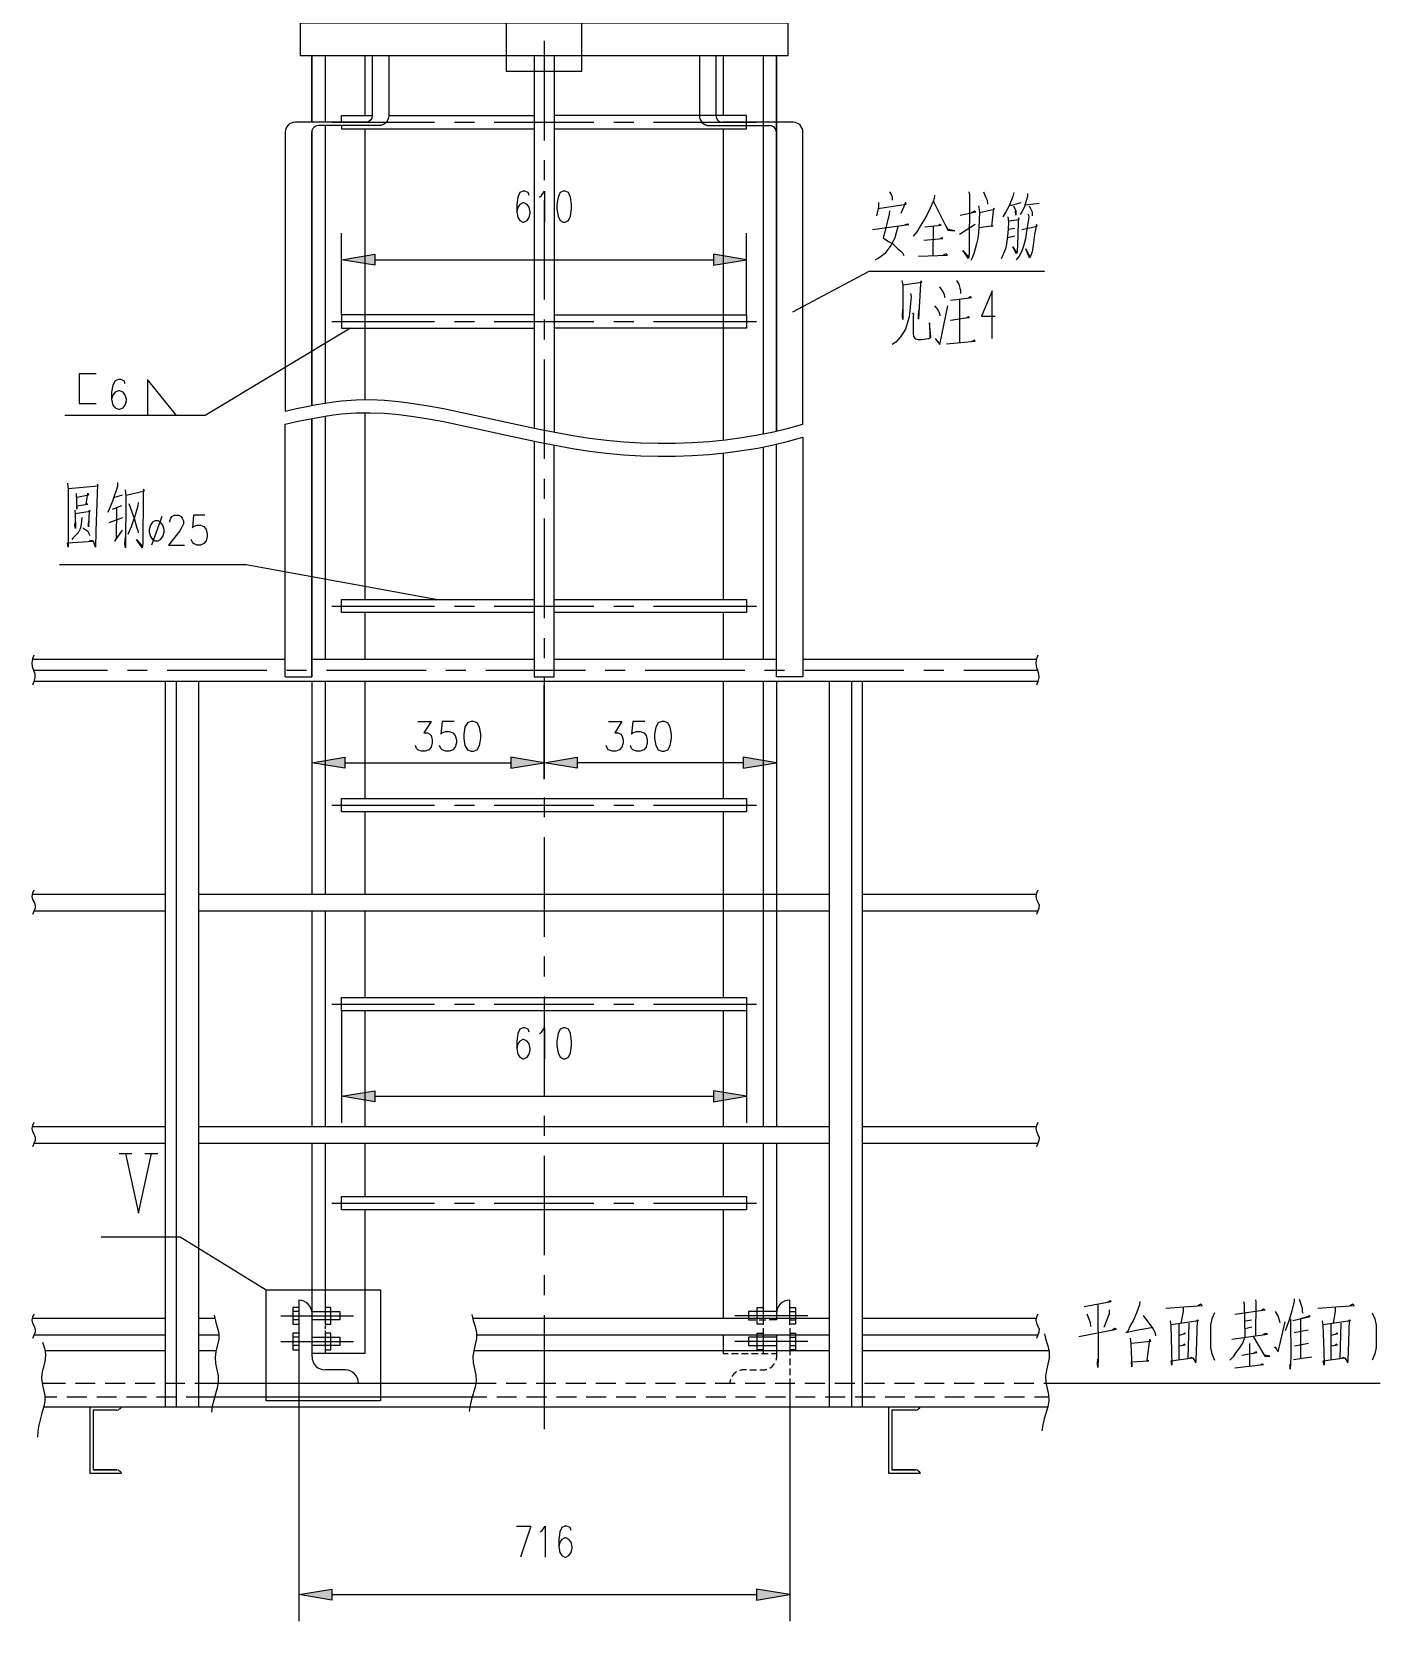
# Model space of a CAD drawing. Extents: x 148 to 221443, y -36682 to 6758.
# Drawn here: x 97549 to 99592, y -8547 to -6138 of the extents above; entities that cross this region are included whole.
import ezdxf

# ---------------------------------------------------------------- set-up
doc = ezdxf.new("R2010")
doc.units = 0
doc.header["$LTSCALE"] = 10
doc.header["$MEASUREMENT"] = 0
doc.layers.add('2（细实线）', color=3, linetype='Continuous', lineweight=20)

msp = doc.modelspace()

# ---------------------------------------------------------------- linework, layer by layer
at = {"layer": '2（细实线）', "lineweight": -3}
for points in [[(98268.034, -6081.1152), (98381.646, -6081.1152), (98381.646, -6198.3051), (98268.034, -6198.3051), (98268.034, -6081.1152)], [(98324.84, -6151.8861), (98324.84, -6302.7344)], [(97992.8957, -6174.7572), (97992.8957, -6275.3229)], [(98053.2488, -6174.7572), (98053.2488, -6265.2674)], [(98064.3828, -6174.7572), (98064.3828, -6265.2674)], [(98089.4613, -6174.7572), (98089.4613, -6265.2674), (98309.7515, -6265.2674)], [(98309.7515, -6174.7572), (98309.7515, -6738.8441)], [(98339.9285, -6174.7572), (98339.9285, -6744.875)], [(98585.2965, -6174.7572), (98585.2965, -6265.2674)], [(98596.4312, -6174.7572), (98596.4312, -6265.2674)], [(98656.7843, -6174.7572), (98656.7843, -6747.6032)], [(98676.9024, -6727.8699), (98676.9024, -6290.4078), (98676.9024, -6727.8699), (98676.9024, -6174.7572), (98676.9024, -6743.3277), (98676.9024, -6359.8408), (98676.9024, -6743.3277)], [(97992.8957, -6280.3522), (97992.8957, -6700.9064)], [(98003.1713, -6275.3229), (98158.8677, -6275.3229)], [(98018.0431, -6280.3522), (98018.0431, -6285.3809), (98045.0762, -6285.3809), (98309.7515, -6285.3809)], [(98053.2488, -6285.3809), (98053.2488, -6566.9654)], [(98189.0444, -6275.3229), (98219.2217, -6275.3229)], [(98249.3981, -6275.3229), (98400.2816, -6275.3229)], [(98309.7515, -6275.3229), (98339.9285, -6275.3229)], [(98339.9285, -6285.3809), (98604.6035, -6285.3809), (98631.6369, -6285.3809), (98631.6369, -6265.2674), (98604.6035, -6265.2674), (98339.9285, -6265.2674)], [(98430.4583, -6275.3229), (98460.6353, -6275.3229)], [(98490.8123, -6275.3229), (98646.5087, -6275.3229)], [(98596.4312, -6285.3809), (98596.4312, -6566.9654)], [(98324.84, -6332.9035), (98324.84, -6363.0732)], [(97972.7776, -6359.8408), (97972.7776, -6704.4312)], [(97972.7776, -6359.8408), (97972.7776, -6704.4312)], [(98302.1514, -6386.3038), (98300.5868, -6381.8342), (98295.8922, -6379.5997), (98292.7636, -6379.5997), (98288.0691, -6381.8342), (98284.9398, -6388.5401), (98283.3751, -6399.7132), (98283.3751, -6410.8869), (98284.9398, -6419.8261), (98288.0691, -6424.2957), (98292.7636, -6426.5302), (98294.3276, -6426.5302), (98299.0221, -6424.2957), (98302.1514, -6419.8261), (98303.7163, -6413.1226), (98303.7163, -6410.8869), (98302.1514, -6404.1828), (98299.0221, -6399.7132), (98294.3276, -6397.4781), (98292.7636, -6397.4781), (98288.0691, -6399.7132), (98284.9398, -6404.1828), (98283.3751, -6410.8869)], [(98317.7987, -6388.5401), (98320.9282, -6386.3038), (98325.6225, -6379.5997), (98325.6225, -6426.5302)], [(98353.7871, -6379.5997), (98349.0929, -6381.8342), (98345.9633, -6388.5401), (98344.3987, -6399.7132), (98344.3987, -6406.4167), (98345.9633, -6417.5916), (98349.0929, -6424.2957), (98353.7871, -6426.5302), (98356.9167, -6426.5302), (98361.6109, -6424.2957), (98364.7402, -6417.5916), (98366.3048, -6406.4167), (98366.3048, -6399.7132), (98364.7402, -6388.5401), (98361.6109, -6381.8342), (98356.9167, -6379.5997), (98353.7871, -6379.5997)], [(98848.4868, -6380.9174), (98851.2111, -6385.9449), (98852.3009, -6388.4589), (98852.3009, -6390.9742), (98852.3009, -6393.4882)], [(98968.3556, -6380.9174), (98969.4454, -6385.1075), (98968.9004, -6473.1037), (98968.3556, -6478.9692), (98967.8106, -6481.4832), (98959.6377, -6469.7504), (98967.8106, -6479.8078), (98968.9004, -6475.6165)], [(98990.6948, -6380.9174), (98993.9641, -6388.4589), (98996.1434, -6393.4882), (98996.6881, -6399.3543)], [(99036.4629, -6381.7554), (99035.3734, -6387.6221), (99029.3798, -6401.8684), (99024.4759, -6411.0871), (99020.1174, -6418.6292)], [(98324.84, -6393.2429), (98324.84, -6544.0919)], [(98831.5963, -6396.8409), (98831.5963, -6403.5438), (98830.5068, -6408.5731), (98829.4167, -6412.7637), (98828.3272, -6416.9532)], [(98831.0515, -6406.059), (98873.5503, -6399.3543), (98872.4605, -6396.8409), (98865.3777, -6413.6011)], [(98916.5941, -6385.9449), (98916.0491, -6390.1368), (98914.4149, -6395.1649), (98910.0557, -6405.221), (98904.6074, -6416.1158), (98899.7033, -6424.4965), (98894.7997, -6432.8767), (98889.8961, -6441.2568), (98883.9028, -6447.9615)], [(98914.4149, -6394.3262), (98936.7541, -6438.7434), (98947.1062, -6439.5808), (98937.2988, -6437.9047), (98934.0291, -6432.8767)], [(98983.0669, -6401.8684), (98984.7014, -6411.0871), (98984.1561, -6423.6585), (98983.6114, -6434.5527), (98983.0669, -6442.9328), (98981.9774, -6451.3129), (98980.3423, -6459.6943), (98978.1627, -6467.2358), (98975.9838, -6473.9411), (98973.8042, -6479.8078), (98971.6247, -6484.8353)], [(98984.7014, -6411.9257), (99007.5857, -6406.8977), (99005.9505, -6405.221), (99002.6812, -6432.8767), (99005.4061, -6432.038), (98984.1561, -6435.3907)], [(99031.5593, -6401.031), (99033.7383, -6401.031), (99047.9052, -6396.8409)], [(99035.9182, -6401.8684), (99039.732, -6409.4117), (99039.732, -6416.1158), (99039.1872, -6409.4117)], [(99057.1676, -6383.4321), (99057.1676, -6387.6221), (99052.2637, -6404.383), (99048.9947, -6411.0871), (99046.2703, -6415.2772)], [(99053.8985, -6400.1923), (99075.1479, -6397.6789)], [(99059.8916, -6401.8684), (99063.706, -6410.2503), (99064.2507, -6412.7637), (99064.2507, -6416.9532)], [(98053.2488, -6413.628), (98053.2488, -6696.576)], [(98822.3333, -6437.9047), (98877.3644, -6430.362), (98875.1848, -6429.5246), (98870.8263, -6431.2006)], [(98848.4868, -6409.4117), (98847.9421, -6414.4392), (98841.4037, -6441.2568), (98838.6791, -6450.4755), (98843.583, -6453.8288), (98847.9421, -6456.3422), (98853.3904, -6459.6943), (98860.4732, -6466.3984), (98865.3777, -6470.5897), (98868.1017, -6473.1037), (98869.7362, -6477.2932)], [(98901.8831, -6433.7147), (98926.4019, -6431.2006), (98924.222, -6430.362), (98922.0424, -6432.038)], [(98954.1897, -6444.6094), (98978.1627, -6429.5246)], [(98955.2788, -6416.1158), (98979.2525, -6411.0871), (98977.0736, -6410.2503), (98972.1697, -6412.7637)], [(99027.7453, -6418.6292), (99028.835, -6426.1719), (99028.2903, -6437.0667), (99027.1999, -6447.9615), (99025.566, -6459.6943), (99023.9309, -6467.2358), (99021.2069, -6473.9411), (99017.3925, -6482.3212)], [(99028.835, -6424.4965), (99044.6358, -6422.8205), (99043.5463, -6420.3059), (99043.0013, -6427.0106), (99042.4563, -6462.2077), (99041.9112, -6469.7504), (99041.3668, -6473.1037), (99040.8217, -6474.7791), (99035.3734, -6463.8843), (99040.8217, -6473.1037), (99035.3734, -6463.8843)], [(99058.2567, -6414.4392), (99059.3471, -6418.6292), (99058.8021, -6422.8205), (99056.0781, -6440.4194), (99054.4433, -6452.151), (99051.1742, -6463.0463), (99048.4496, -6471.4271), (99044.6358, -6478.1312), (99040.2767, -6483.9979)], [(99048.9947, -6437.9047), (99071.8789, -6432.8767), (99070.7888, -6430.362), (99068.0651, -6445.4468), (99065.8855, -6461.3709), (99064.2507, -6471.4271), (99062.0711, -6478.1312), (99060.4366, -6480.6452), (99054.9877, -6467.2358), (99060.9817, -6479.8078)], [(98018.0431, -6566.9654), (98018.0431, -6443.2917)], [(98631.6369, -6566.9654), (98631.6369, -6443.2917)], [(98861.0186, -6433.7147), (98858.2946, -6442.9328), (98856.115, -6450.4755), (98853.3904, -6456.3422), (98850.1211, -6462.2077), (98845.7622, -6468.0744), (98841.4037, -6473.9411), (98835.9551, -6478.1312), (98831.0515, -6481.4832), (98826.6924, -6483.9979)], [(98900.2483, -6453.8288), (98929.1262, -6451.3129), (98927.4911, -6450.4755), (98925.3115, -6451.3129)], [(98914.4149, -6432.8767), (98913.8698, -6477.2932)], [(99038.0977, -6447.9615), (99027.7453, -6450.4755)], [(99038.0977, -6436.2281), (99028.2903, -6437.9047)], [(98068.3373, -6475.1374), (98068.3373, -6491.8983), (98018.0431, -6483.5175), (98068.3373, -6475.1374)], [(98581.3427, -6475.1374), (98581.3427, -6491.8983), (98631.6369, -6483.5175), (98581.3427, -6475.1374)], [(98596.4312, -6474.9042), (98596.4312, -6696.576)], [(98892.0754, -6478.1312), (98936.2093, -6476.4558), (98934.0291, -6474.7791), (98929.6709, -6476.4558)], [(98068.3373, -6483.5175), (98581.3427, -6483.5175)], [(98701.7699, -6562.3811), (98817.4178, -6500.8771), (99083.0117, -6500.8771)], [(98866.9939, -6514.8444), (98868.6291, -6522.3859), (98868.6291, -6574.3452), (98868.084, -6568.4791), (98868.6291, -6558.4217)], [(98868.6291, -6521.5479), (98897.5066, -6517.3591), (98895.8718, -6515.6824), (98895.3274, -6519.8719), (98892.0583, -6573.5065), (98892.0583, -6567.6405), (98893.1478, -6559.2603)], [(98924.2043, -6524.9006), (98929.1085, -6532.4439), (98931.2877, -6535.7947), (98931.8325, -6540.8234)], [(98949.8128, -6514.8444), (98953.0822, -6520.7099), (98954.7167, -6526.5766), (98955.8065, -6529.9293), (98955.8065, -6534.9567)], [(98880.071, -6534.9567), (98881.1605, -6539.1468), (98880.071, -6549.2042), (98878.9812, -6560.9364), (98877.8914, -6570.1551), (98876.2569, -6576.8598), (98874.0777, -6583.5639), (98872.4431, -6588.592), (98869.1738, -6594.4581), (98864.815, -6600.3248), (98861.5456, -6604.5148), (98857.7318, -6608.7055), (98852.2832, -6612.0576)], [(98940.5498, -6545.0135), (98965.6133, -6541.6614), (98972.697, -6540.8234), (98970.5175, -6539.9854), (98967.7932, -6541.6614)], [(98954.172, -6544.1761), (98954.172, -6608.7055)], [(99004.0908, -6602.7192), (99004.0908, -6530.8863), (98987.4862, -6569.1975), (99008.2421, -6569.1975)], [(98309.7515, -6566.9654), (98045.0762, -6566.9654), (98018.0431, -6566.9654), (98018.0431, -6587.0771), (98045.0762, -6587.0771), (98309.7515, -6587.0771)], [(98324.84, -6574.2615), (98324.84, -6604.4318)], [(98339.9285, -6566.9654), (98604.6035, -6566.9654), (98631.6369, -6566.9654), (98631.6369, -6587.0771), (98604.6035, -6587.0771), (98339.9285, -6587.0771)], [(98883.3404, -6564.2896), (98884.4295, -6566.8037), (98883.8848, -6568.4791), (98883.8848, -6586.9154), (98883.8848, -6595.2967), (98884.4295, -6599.4868), (98886.0644, -6602.0008), (98888.2436, -6603.6774), (98891.5127, -6604.5148), (98896.4168, -6604.5148), (98907.8591, -6602.8388), (98910.0384, -6602.0008), (98911.1281, -6601.1628), (98908.9486, -6579.3745), (98909.493, -6601.1628)], [(98916.5764, -6553.3942), (98919.3004, -6556.7463), (98922.5695, -6561.775), (98924.2043, -6565.1264), (98924.7494, -6568.4791)], [(98917.6665, -6602.8388), (98924.7494, -6612.0576), (98936.7364, -6553.3942)], [(98940.5498, -6575.1826), (98963.9794, -6571.8311), (98969.428, -6570.9931), (98967.7932, -6570.1551), (98965.6133, -6570.9931)], [(98031.5597, -6587.0771), (97811.0689, -6719.8811), (97598.832, -6719.8811)], [(98003.1713, -6577.0209), (98158.8677, -6577.0209)], [(98053.2488, -6587.0771), (98053.2488, -6695.5476)], [(98189.0444, -6577.0209), (98219.2217, -6577.0209)], [(98249.3981, -6577.0209), (98400.2816, -6577.0209)], [(98430.4583, -6577.0209), (98460.6353, -6577.0209)], [(98490.8123, -6577.0209), (98646.5087, -6577.0209)], [(98596.4312, -6587.0771), (98596.4312, -6756.8232)], [(98934.5568, -6611.2196), (98978.1453, -6607.0289), (98977.0559, -6605.3535), (98972.152, -6607.8669)], [(98324.84, -6634.6015), (98324.84, -6785.4505)], [(97646.1339, -6656.5821), (97620.4461, -6656.5821), (97620.4461, -6701.6474), (97646.1339, -6701.6474)], [(97690.2474, -6671.4167), (97688.5229, -6667.107), (97683.3498, -6664.9519), (97679.901, -6664.9519), (97674.7277, -6667.107), (97671.2789, -6673.5712), (97669.5543, -6684.3464), (97669.5543, -6695.1215), (97671.2789, -6703.7409), (97674.7277, -6708.0518), (97679.901, -6710.2064), (97681.6256, -6710.2064), (97686.7983, -6708.0518), (97690.2474, -6703.7409), (97691.9716, -6697.2767), (97691.9716, -6695.1215), (97690.2474, -6688.6567), (97686.7983, -6684.3464), (97681.6256, -6682.1918), (97679.901, -6682.1918), (97674.7277, -6684.3464), (97671.2789, -6688.6567), (97669.5543, -6695.1215)], [(97768.0419, -6719.8811), (97724.0499, -6664.9573), (97724.0499, -6719.8811)], [(97932.542, -7115.6367), (97932.542, -6732.7106), (97949.5034, -6728.9436), (97965.1635, -6725.6916), (97979.67, -6722.9328), (97993.1722, -6720.6409), (98005.8193, -6718.7928), (98017.7584, -6717.364), (98040.1092, -6715.6678), (98061.4144, -6715.3577), (98082.7819, -6716.2452), (98104.5879, -6718.1751), (98126.8172, -6721.0133), (98149.4491, -6724.6241), (98172.4657, -6728.8734), (98219.572, -6738.7482), (98267.9802, -6749.56), (98317.5338, -6760.2302), (98368.0785, -6769.6809), (98393.673, -6773.6127), (98419.4573, -6776.8348), (98445.4033, -6779.2292), (98471.4394, -6780.7728), (98497.4767, -6781.479), (98523.4261, -6781.3618), (98549.1976, -6780.4346), (98574.703, -6778.7128), (98599.8525, -6776.2086), (98624.5562, -6772.9365), (98648.7267, -6768.9106), (98672.2725, -6764.1444), (98695.1064, -6758.6512), (98717.138, -6752.4458), (98717.138, -7115.6367), (98676.9024, -7115.6367), (98676.9024, -6763.1062)], [(98053.2488, -6716.6901), (98053.2488, -6998.274)], [(97932.9455, -7115.6367), (97972.7776, -7115.6367), (97972.7776, -6724.2091), (97972.7776, -7115.6367)], [(97992.8957, -6720.6849), (97992.8957, -7088.7348)], [(98309.7515, -6758.6219), (98309.7515, -7115.6367), (98339.9285, -7115.6367), (98339.9285, -6764.6534)], [(98656.7843, -6767.3817), (98656.7843, -7088.7348)], [(98596.4312, -6776.601), (98596.4312, -6998.274)], [(98324.84, -6815.6196), (98324.84, -6845.7899)], [(97602.77, -6822.0411), (97603.8595, -6832.0979), (97603.8595, -6919.2548), (97602.77, -6912.5501), (97641.9994, -6910.0361), (97639.2751, -6909.1987), (97635.4613, -6910.0361)], [(97603.8595, -6830.4218), (97649.0825, -6826.2318), (97647.9934, -6823.7171), (97645.8135, -6894.9512), (97645.8135, -6903.332), (97645.2691, -6911.7121), (97645.2691, -6919.2548), (97641.9994, -6910.0361)], [(97615.8468, -6837.9645), (97616.9369, -6861.4295), (97616.9369, -6856.4014), (97633.2821, -6853.8868), (97631.1028, -6853.8868), (97633.2821, -6837.1259), (97634.3718, -6840.478), (97616.9369, -6843.8306)], [(97678.5052, -6821.2031), (97678.5052, -6827.0698), (97670.8776, -6849.6973), (97667.0629, -6858.0775), (97663.7938, -6866.4576)], [(97673.0568, -6843.8306), (97686.133, -6839.64)], [(97689.9474, -6832.0979), (97691.0372, -6841.3166), (97690.4925, -6920.0928), (97689.4024, -6913.3887), (97690.4925, -6904.17)], [(97691.5816, -6840.478), (97719.3697, -6833.7745), (97717.7349, -6831.2598), (97717.1901, -6838.802), (97716.6454, -6913.3887), (97716.1007, -6917.5788), (97715.5556, -6920.0928), (97707.3824, -6907.522), (97716.1007, -6918.4168)], [(97613.6672, -6863.1055), (97614.2116, -6869.8096), (97614.757, -6890.7612), (97613.6672, -6886.5711), (97614.2116, -6881.543)], [(97614.2116, -6868.1342), (97637.0965, -6864.7816), (97635.4613, -6863.1055), (97634.3718, -6888.2471), (97634.3718, -6884.8945), (97634.9169, -6879.0284)], [(97684.4985, -6856.4014), (97670.3319, -6862.2675)], [(97676.8706, -6860.5915), (97676.3259, -6906.6846), (97674.1466, -6910.0361), (97686.133, -6893.2752)], [(97709.562, -6851.3728), (97709.0175, -6856.4014), (97705.2035, -6870.6483), (97699.2098, -6888.2471), (97694.3062, -6899.9799)], [(97695.3957, -6853.0494), (97704.1134, -6876.5144), (97704.1134, -6877.3524), (97707.3824, -6888.2471), (97709.0175, -6894.1138), (97709.562, -6897.4659)], [(97624.5641, -6874.0003), (97623.4746, -6884.8945), (97621.8404, -6891.5992), (97618.5711, -6897.4659), (97614.757, -6901.656), (97611.4876, -6905.008), (97609.3087, -6907.522)], [(97686.133, -6874.8383), (97665.429, -6882.3811)], [(97735.1009, -6879.3391), (97731.6524, -6881.4936), (97728.203, -6885.8033), (97726.4788, -6892.2687), (97726.4788, -6896.5784), (97728.203, -6903.0433), (97731.6524, -6907.3536), (97735.1009, -6909.5081), (97740.2743, -6909.5081), (97743.7227, -6907.3536), (97747.1718, -6903.0433), (97748.8961, -6896.5784), (97748.8961, -6892.2687), (97747.1718, -6885.8033), (97743.7227, -6881.4936), (97740.2743, -6879.3391), (97735.1009, -6879.3391)], [(97745.4473, -6872.8736), (97729.9279, -6915.973)], [(97757.5176, -6881.4936), (97757.5176, -6879.3391), (97759.2422, -6875.0288), (97760.9664, -6872.8736), (97764.4158, -6870.7185), (97771.3134, -6870.7185), (97774.7619, -6872.8736), (97776.4861, -6875.0288), (97778.2104, -6879.3391), (97778.2104, -6883.6488), (97776.4861, -6887.9584), (97773.0373, -6894.4233), (97755.7937, -6915.973), (97779.9352, -6915.973)], [(97810.9737, -6870.7185), (97793.7301, -6870.7185), (97792.0058, -6890.1136), (97793.7301, -6887.9584), (97798.9037, -6885.8033), (97804.0767, -6885.8033), (97809.2498, -6887.9584), (97812.6986, -6892.2687), (97814.4228, -6898.7336), (97814.4228, -6903.0433), (97812.6986, -6909.5081), (97809.2498, -6913.8184), (97804.0767, -6915.973), (97798.9037, -6915.973), (97793.7301, -6913.8184), (97792.0058, -6911.6633), (97790.2813, -6907.3536)], [(98324.84, -6875.9595), (98324.84, -7026.8085)], [(97625.6539, -6889.9232), (97633.2821, -6894.9512), (97634.3718, -6897.4659), (97636.5511, -6901.656)], [(97590.559, -6945.1893), (97873.3202, -6945.1893), (98163.8973, -6998.274)], [(98003.1713, -7008.3302), (98158.8677, -7008.3302)], [(98309.7515, -7018.3869), (98018.0431, -7018.3869), (98018.0431, -6998.274), (98309.7515, -6998.274)], [(98189.0444, -7008.3302), (98219.2217, -7008.3302)], [(98249.3981, -7008.3302), (98400.2816, -7008.3302)], [(98339.9285, -6998.274), (98631.6369, -6998.274), (98631.6369, -7018.3869), (98339.9285, -7018.3869)], [(98430.4583, -7008.3302), (98460.6353, -7008.3302)], [(98490.8123, -7008.3302), (98646.5087, -7008.3302)], [(98053.2488, -7018.3869), (98053.2488, -7088.7348)], [(98596.4312, -7018.3869), (98596.4312, -7088.7348)], [(98324.84, -7056.9776), (98324.84, -7087.1473)], [(97551.7165, -7082.8345), (97549.7631, -7088.57), (97548.702, -7094.2744), (97549.3538, -7099.9189), (97551.2884, -7105.5207), (97553.0111, -7111.1292), (97553.185, -7116.7951), (97551.8902, -7122.5129), (97549.8598, -7128.2575)], [(97549.7152, -7088.7348), (97932.9455, -7088.7348)], [(97972.7776, -7088.7348), (98309.7515, -7088.7348)], [(98339.9285, -7088.7348), (98676.4989, -7088.7348)], [(98716.7348, -7088.7348), (99071.0052, -7088.7348)], [(99073.0065, -7082.8345), (99071.0521, -7088.57), (99069.9911, -7094.2744), (99070.6438, -7099.9189), (99072.5774, -7105.5207), (99074.3004, -7111.1292), (99074.4747, -7116.7951), (99073.1798, -7122.5129), (99071.1495, -7128.2575)], [(97551.3106, -7105.5799), (97663.1548, -7105.5799)], [(97551.9176, -7122.425), (99073.2067, -7122.425)], [(97693.3312, -7105.5799), (97723.5079, -7105.5799)], [(97750.7091, -7122.425), (97750.7091, -8221.861)], [(97753.6852, -7105.5799), (97904.569, -7105.5799)], [(97767.1337, -7122.425), (97767.1337, -8221.861)], [(97801.0039, -7122.425), (97801.0039, -8221.861)], [(97934.746, -7105.5799), (97964.9227, -7105.5799)], [(97972.7776, -7122.425), (97972.7776, -7444.99)], [(97972.7776, -7128.2075), (97972.7776, -7270.962)], [(97992.8957, -7122.425), (97992.8957, -7444.99)], [(97995.0994, -7105.5799), (98145.9832, -7105.5799)], [(98053.2488, -7122.425), (98053.2488, -7299.9714)], [(98176.1596, -7105.5799), (98206.3366, -7105.5799)], [(98236.5133, -7105.5799), (98387.3974, -7105.5799)], [(98324.84, -7117.317), (98324.84, -7268.1666)], [(98417.5738, -7105.5799), (98447.7505, -7105.5799)], [(98477.9275, -7105.5799), (98628.8112, -7105.5799)], [(98596.4312, -7122.425), (98596.4312, -7299.9714)], [(98656.7843, -7122.425), (98656.7843, -7796.97)], [(98658.9876, -7105.5799), (98689.1646, -7105.5799)], [(98676.9024, -7122.425), (98676.9024, -7796.97)], [(98676.9024, -7128.2075), (98676.9024, -7270.962)], [(98719.3416, -7105.5799), (98870.2254, -7105.5799)], [(98756.6015, -7122.425), (98756.6015, -8221.861)], [(98790.4723, -7122.425), (98790.4723, -8221.861)], [(98806.8963, -7122.425), (98806.8963, -8221.861)], [(98900.4024, -7105.5799), (98930.5791, -7105.5799)], [(98960.7555, -7105.5799), (99072.6, -7105.5799)], [(98133.5109, -7183.2215), (98153.6648, -7183.2215), (98142.6717, -7200.4615), (98148.1685, -7200.4615), (98151.8331, -7202.6166), (98153.6648, -7204.7712), (98155.497, -7211.236), (98155.497, -7215.5463), (98153.6648, -7222.0112), (98150.0005, -7226.3209), (98144.5043, -7228.476), (98139.0078, -7228.476), (98133.5109, -7226.3209), (98131.6787, -7224.1663), (98129.847, -7219.8566)], [(98188.4762, -7183.2215), (98170.154, -7183.2215), (98168.3224, -7202.6166), (98170.154, -7200.4615), (98175.6508, -7198.3063), (98181.1477, -7198.3063), (98186.6442, -7200.4615), (98190.3081, -7204.7712), (98192.1404, -7211.236), (98192.1404, -7215.5463), (98190.3081, -7222.0112), (98186.6442, -7226.3209), (98181.1477, -7228.476), (98175.6508, -7228.476), (98170.154, -7226.3209), (98168.3224, -7224.1663), (98166.4901, -7219.8566)], [(98214.1265, -7183.2215), (98208.63, -7185.3773), (98204.9654, -7191.8415), (98203.1334, -7202.6166), (98203.1334, -7209.0815), (98204.9654, -7219.8566), (98208.63, -7226.3209), (98214.1265, -7228.476), (98217.7904, -7228.476), (98223.2873, -7226.3209), (98226.9512, -7219.8566), (98228.7835, -7209.0815), (98228.7835, -7202.6166), (98226.9512, -7191.8415), (98223.2873, -7185.3773), (98217.7904, -7183.2215), (98214.1265, -7183.2215)], [(98422.6473, -7183.2215), (98442.8014, -7183.2215), (98431.8081, -7200.4615), (98437.3049, -7200.4615), (98440.9688, -7202.6166), (98442.8014, -7204.7712), (98444.6337, -7211.236), (98444.6337, -7215.5463), (98442.8014, -7222.0112), (98439.1369, -7226.3209), (98433.64, -7228.476), (98428.1438, -7228.476), (98422.6473, -7226.3209), (98420.815, -7224.1663), (98418.9828, -7219.8566)], [(98477.6122, -7183.2215), (98459.2907, -7183.2215), (98457.4584, -7202.6166), (98459.2907, -7200.4615), (98464.7872, -7198.3063), (98470.2837, -7198.3063), (98475.7799, -7200.4615), (98479.4448, -7204.7712), (98481.2765, -7211.236), (98481.2765, -7215.5463), (98479.4448, -7222.0112), (98475.7799, -7226.3209), (98470.2837, -7228.476), (98464.7872, -7228.476), (98459.2907, -7226.3209), (98457.4584, -7224.1663), (98455.6261, -7219.8566)], [(98503.2622, -7183.2215), (98497.7657, -7185.3773), (98494.1015, -7191.8415), (98492.2695, -7202.6166), (98492.2695, -7209.0815), (98494.1015, -7219.8566), (98497.7657, -7226.3209), (98503.2622, -7228.476), (98506.9271, -7228.476), (98512.4236, -7226.3209), (98516.0872, -7219.8566), (98517.9195, -7209.0815), (98517.9195, -7202.6166), (98516.0872, -7191.8415), (98512.4236, -7185.3773), (98506.9271, -7183.2215), (98503.2622, -7183.2215)], [(98023.0724, -7237.4403), (98023.0724, -7254.2011), (97972.7776, -7245.821), (98023.0724, -7237.4403)], [(98023.0724, -7245.821), (98274.5452, -7245.821)], [(98274.5452, -7237.4403), (98274.5452, -7254.2011), (98324.84, -7245.821), (98274.5452, -7237.4403)], [(98375.1345, -7237.4403), (98375.1345, -7254.2011), (98324.84, -7245.821), (98375.1345, -7237.4403)], [(98626.6079, -7245.821), (98375.1345, -7245.821)], [(98626.6079, -7237.4403), (98626.6079, -7254.2011), (98676.9024, -7245.821), (98626.6079, -7237.4403)], [(98003.1713, -7310.0281), (98158.8677, -7310.0281)], [(98053.2488, -7320.0849), (98053.2488, -7444.99)], [(98189.0444, -7310.0281), (98219.2217, -7310.0281)], [(98249.3981, -7310.0281), (98400.2816, -7310.0281)], [(98324.84, -7298.3356), (98324.84, -7328.5059)], [(98430.4583, -7310.0281), (98460.6353, -7310.0281)], [(98490.8123, -7310.0281), (98646.5087, -7310.0281)], [(98596.4312, -7320.0849), (98596.4312, -7601.6688)], [(98324.84, -7358.6756), (98324.84, -7509.524)], [(97551.7165, -7438.8602), (97549.6096, -7443.6655), (97548.5427, -7448.3628), (97549.4961, -7452.8492), (97551.9045, -7457.1885), (97553.5933, -7461.6236), (97553.4423, -7466.2751), (97549.8598, -7475.9638)], [(99073.0065, -7438.8602), (99070.8986, -7443.6655), (99069.8317, -7448.3628), (99070.7854, -7452.8492), (99073.1939, -7457.1885), (99074.8827, -7461.6236), (99074.732, -7466.2751), (99071.1495, -7475.9638)], [(97549.1634, -7444.99), (97750.7091, -7444.99)], [(97801.0039, -7444.99), (98756.6015, -7444.99)], [(98806.8963, -7444.99), (99070.4525, -7444.99)], [(97552.3385, -7470.131), (97750.7091, -7470.131)], [(97801.0039, -7470.131), (98756.6015, -7470.131)], [(97972.7776, -7470.131), (97972.7776, -7796.97)], [(97992.8957, -7470.131), (97992.8957, -7796.97)], [(98053.2488, -7470.131), (98053.2488, -7601.6688)], [(98806.8963, -7470.131), (99073.6275, -7470.131)], [(98324.84, -7539.6937), (98324.84, -7569.864)], [(98324.84, -7600.0336), (98324.84, -7750.8826)], [(98003.1713, -7611.7255), (98158.8677, -7611.7255)], [(98018.0431, -7621.782), (98018.0431, -7791.5739)], [(98053.2488, -7621.782), (98053.2488, -7796.97)], [(98189.0444, -7611.7255), (98219.2217, -7611.7255)], [(98249.3981, -7611.7255), (98400.2816, -7611.7255)], [(98430.4583, -7611.7255), (98460.6353, -7611.7255)], [(98490.8123, -7611.7255), (98646.5087, -7611.7255)], [(98596.4312, -7621.782), (98596.4312, -7796.97)], [(98631.6369, -7621.782), (98631.6369, -7791.5739)], [(98302.1514, -7654.134), (98300.5868, -7649.6647), (98295.8922, -7647.4302), (98292.7636, -7647.4302), (98288.0691, -7649.6647), (98284.9398, -7656.3691), (98283.3751, -7667.5428), (98283.3751, -7678.7165), (98284.9398, -7687.6557), (98288.0691, -7692.1259), (98292.7636, -7694.3604), (98294.3276, -7694.3604), (98299.0221, -7692.1259), (98302.1514, -7687.6557), (98303.7163, -7680.9519), (98303.7163, -7678.7165), (98302.1514, -7672.0127), (98299.0221, -7667.5428), (98294.3276, -7665.308), (98292.7636, -7665.308), (98288.0691, -7667.5428), (98284.9398, -7672.0127), (98283.3751, -7678.7165)], [(98317.7987, -7656.3691), (98320.9282, -7654.134), (98325.6225, -7647.4302), (98325.6225, -7694.3604)], [(98353.7871, -7647.4302), (98349.0929, -7649.6647), (98345.9633, -7656.3691), (98344.3987, -7667.5428), (98344.3987, -7674.2472), (98345.9633, -7685.4209), (98349.0929, -7692.1259), (98353.7871, -7694.3604), (98356.9167, -7694.3604), (98361.6109, -7692.1259), (98364.7402, -7685.4209), (98366.3048, -7674.2472), (98366.3048, -7667.5428), (98364.7402, -7656.3691), (98361.6109, -7649.6647), (98356.9167, -7647.4302), (98353.7871, -7647.4302)], [(98068.3373, -7742.9676), (98068.3373, -7759.7282), (98018.0431, -7751.3477), (98068.3373, -7742.9676)], [(98068.3373, -7751.3477), (98581.3427, -7751.3477)], [(98581.3427, -7742.9676), (98581.3427, -7759.7282), (98631.6369, -7751.3477), (98581.3427, -7742.9676)], [(97551.7165, -7790.8402), (97549.6096, -7795.6461), (97548.5427, -7800.3437), (97549.4961, -7804.8295), (97551.9045, -7809.1694), (97553.5933, -7813.6042), (97553.4423, -7818.2557), (97549.8598, -7827.9441)], [(97549.1634, -7796.97), (97750.7091, -7796.97)], [(97801.0039, -7796.97), (98756.6015, -7796.97)], [(98324.84, -7781.0523), (98324.84, -7811.2217)], [(98806.8963, -7796.97), (99070.4525, -7796.97)], [(99073.0065, -7790.8402), (99070.8986, -7795.6461), (99069.8317, -7800.3437), (99070.7854, -7804.8295), (99073.1939, -7809.1694), (99074.8827, -7813.6042), (99074.732, -7818.2557), (99071.1495, -7827.9441)], [(97552.3385, -7822.1119), (97750.7091, -7822.1119)], [(97801.0039, -7822.1119), (98756.6015, -7822.1119)], [(97972.7776, -7822.1119), (97972.7776, -8145.8482)], [(97992.8957, -7822.1119), (97992.8957, -8090.2204), (97992.8957, -8096.3657)], [(98053.2488, -7822.1119), (98053.2488, -7903.3665)], [(98596.4312, -7822.1119), (98596.4312, -7903.3665)], [(98656.7843, -7822.1119), (98656.7843, -8087.4256), (98656.7843, -8097.4824)], [(98676.9024, -7822.1119), (98676.9024, -8087.4256), (98676.9024, -8090.2204), (98665.8089, -8090.2204)], [(98806.8963, -7822.1119), (99073.6275, -7822.1119)], [(97680.7277, -7837.7692), (97700.3426, -7837.7692)], [(97690.5352, -7837.7692), (97710.15, -7928.2786), (97729.7652, -7837.7692)], [(97719.9575, -7837.7692), (97739.5724, -7837.7692)], [(98324.84, -7841.3914), (98324.84, -7992.2404)], [(98053.2488, -7923.48), (98053.2488, -8141.2992), (97973.1807, -8141.2992)], [(98003.1713, -7913.4232), (98158.8677, -7913.4232)], [(98189.0444, -7913.4232), (98219.2217, -7913.4232)], [(98249.3981, -7913.4232), (98400.2816, -7913.4232)], [(98430.4583, -7913.4232), (98460.6353, -7913.4232)], [(98490.8123, -7913.4232), (98646.5087, -7913.4232)], [(98596.4312, -7923.48), (98596.4312, -8087.4256)], [(97653.6016, -7964.5261), (97773.3816, -7964.5261), (97903.8436, -8044.6665), (98077.2072, -8044.6665), (98077.2072, -8212.7659), (97903.8436, -8212.7659), (97903.8436, -8044.6665)], [(98324.84, -8022.41), (98324.84, -8052.5794)], [(99143.3901, -8069.8692), (99184.255, -8062.3267), (99182.6204, -8061.4887), (99178.8061, -8063.1647)], [(99164.0954, -8066.5168), (99164.6398, -8148.6457), (99164.0954, -8162.0545), (99163.5497, -8156.1881), (99164.0954, -8149.484)], [(99227.8435, -8062.3267), (99227.2982, -8067.3551), (99222.9397, -8078.2499), (99217.4914, -8091.6584), (99213.6773, -8098.3631), (99208.7734, -8108.4199), (99206.5938, -8109.2579), (99221.8499, -8105.9055), (99245.2788, -8101.7155)], [(99267.0736, -8072.3835), (99322.1035, -8068.1934), (99319.9245, -8066.5168), (99315.021, -8069.0311)], [(99384.6847, -8062.3267), (99385.7747, -8065.6791), (99386.8642, -8115.9623), (99383.5946, -8124.3427), (99378.6916, -8132.7225), (99373.2424, -8139.4276), (99368.8839, -8146.132), (99363.9803, -8151.1597)], [(99402.6644, -8059.8127), (99403.21, -8063.1647), (99402.6644, -8113.4479)], [(99461.5102, -8058.1367), (99461.5102, -8062.3267), (99457.1511, -8079.9259), (99452.7926, -8093.335), (99447.8878, -8106.7435)], [(99469.1378, -8058.9744), (99473.4963, -8072.3835), (99473.4963, -8075.7359), (99474.042, -8079.9259)], [(99497.4703, -8072.3835), (99552.5014, -8068.1934), (99550.3213, -8066.5168), (99545.4177, -8069.0311)], [(97551.7165, -8081.2958), (97549.6096, -8086.1021), (97548.5427, -8090.7993), (97549.4961, -8095.2848), (97551.9045, -8099.625), (97553.5933, -8104.0604), (97553.4423, -8108.7113), (97549.8598, -8118.3997)], [(97549.1634, -8087.4256), (97750.7091, -8087.4256)], [(97801.0039, -8087.4256), (97825.5684, -8087.4256)], [(97824.8238, -8082.9151), (97826.7574, -8092.1024), (97829.5678, -8101.2107), (97831.7672, -8110.3007), (97831.9271, -8119.4343), (97827.6583, -8137.8751), (97826.1889, -8147.143), (97826.8484, -8156.4161), (97830.7595, -8174.9116), (97831.0909, -8184.1056), (97829.6163, -8193.2636), (97824.3392, -8211.5653), (97822.1123, -8220.7548), (97820.7638, -8229.9873)], [(97925.6829, -8083.8847), (98035.938, -8083.8847)], [(97953.0633, -8071.2135), (97944.0505, -8071.2135), (97944.0505, -8096.5562), (97953.0633, -8096.5562)], [(97953.0633, -8077.5492), (97944.0505, -8077.5492)], [(97953.0633, -8090.2204), (97944.0505, -8090.2204)], [(97973.1807, -8077.5492), (98015.4854, -8077.5492), (98015.4854, -8090.2204), (97973.1807, -8090.2204)], [(97992.8957, -8096.5562), (98001.9085, -8096.5562), (98001.9085, -8071.2135), (97992.8957, -8071.2135)], [(98215.5636, -8081.7994), (98217.4975, -8090.9873), (98220.3081, -8100.095), (98222.5072, -8109.1859), (98222.6671, -8118.3192), (98218.3983, -8136.76), (98216.9292, -8146.0276), (98217.5893, -8155.3007), (98221.4998, -8173.7962), (98221.831, -8182.9902), (98220.356, -8192.1482), (98215.0799, -8210.4502), (98212.8527, -8219.64), (98211.5047, -8228.8715)], [(98216.5606, -8087.4256), (98756.6015, -8087.4256)], [(98324.84, -8082.7494), (98324.84, -8255.5045)], [(98724.4008, -8083.8847), (98614.1454, -8083.8847)], [(98676.9024, -8077.5492), (98634.5977, -8077.5492), (98634.5977, -8087.4256), (98634.5977, -8090.2204), (98645.6908, -8090.2204)], [(98656.7843, -8096.5562), (98647.7712, -8096.5562), (98647.7712, -8087.4256), (98647.7712, -8071.2135), (98656.7843, -8071.2135)], [(98650.7204, -8090.2204), (98660.7793, -8090.2204)], [(98697.0202, -8071.2135), (98706.0329, -8071.2135), (98706.0329, -8087.4256), (98706.0329, -8096.5562), (98697.0202, -8096.5562)], [(98697.0202, -8077.5492), (98706.0329, -8077.5492)], [(98697.0202, -8090.2204), (98706.0329, -8090.2204)], [(98806.8963, -8087.4256), (99070.4525, -8087.4256)], [(99073.0065, -8081.2958), (99070.8986, -8086.1021), (99069.8317, -8090.7993), (99070.7854, -8095.2848), (99073.1939, -8099.625), (99074.8827, -8104.0604), (99074.732, -8108.7113), (99071.1495, -8118.3997)], [(99147.2045, -8080.7636), (99152.1081, -8094.1727), (99152.6531, -8100.0388)], [(99180.9856, -8074.8975), (99180.9856, -8080.7636), (99172.8127, -8101.7155)], [(99232.7474, -8083.2783), (99247.4581, -8103.3909), (99249.6377, -8107.5812), (99250.7271, -8110.9333), (99251.2728, -8114.286)], [(99273.6117, -8091.6584), (99274.7011, -8098.3631), (99275.7912, -8137.7512), (99276.3357, -8158.7022), (99275.2462, -8151.9978), (99307.3928, -8147.8074), (99305.7577, -8146.97), (99303.0343, -8148.6457)], [(99307.9372, -8147.8074), (99312.2963, -8155.3498), (99312.8414, -8151.1597), (99313.9309, -8123.5047), (99315.021, -8089.9827), (99316.6555, -8091.6584), (99292.137, -8095.0108), (99274.7011, -8097.5251)], [(99293.2259, -8071.5452), (99293.2259, -8077.4116), (99289.9569, -8095.0108)], [(99340.9408, -8079.2072), (99336.7891, -8088.7846), (99334.7133, -8098.3631), (99334.7133, -8131.8851), (99336.7891, -8141.4622), (99340.9408, -8151.0401)], [(99371.6079, -8081.6016), (99417.3763, -8074.8975), (99415.1967, -8074.0592), (99411.3827, -8076.5736)], [(99386.8642, -8091.6584), (99387.9537, -8091.6584), (99396.6713, -8089.9827)], [(99432.632, -8077.4116), (99436.9912, -8084.954), (99439.7152, -8094.1727)], [(99456.0616, -8088.306), (99456.606, -8145.2933), (99456.0616, -8156.1881), (99455.516, -8164.5689), (99455.516, -8157.0264)], [(99459.3307, -8090.8207), (99485.4836, -8084.954), (99484.3941, -8084.116), (99479.49, -8085.7923), (99471.3173, -8088.306), (99471.3173, -8148.6457)], [(99504.0084, -8091.6584), (99505.0985, -8098.3631), (99506.188, -8137.7512), (99506.733, -8158.7022), (99505.6435, -8151.9978), (99537.7901, -8147.8074), (99536.155, -8146.97), (99533.431, -8148.6457)], [(99538.3346, -8147.8074), (99542.6937, -8155.3498), (99543.2381, -8151.1597), (99544.3276, -8123.5047), (99545.4177, -8089.9827), (99547.0522, -8091.6584), (99522.5338, -8095.0108), (99505.0985, -8097.5251)], [(99523.6239, -8071.5452), (99523.6239, -8077.4116), (99520.3548, -8095.0108)], [(99579.6401, -8079.2072), (99583.7917, -8088.7846), (99585.8669, -8098.3631), (99585.8669, -8131.8851), (99583.7917, -8141.4622), (99579.6401, -8151.0401)], [(97552.3385, -8112.5672), (97750.7091, -8112.5672)], [(97801.0039, -8112.5672), (97832.0455, -8112.5672)], [(97953.0633, -8110.1798), (97944.0505, -8110.1798), (97944.0505, -8135.5228), (97953.0633, -8135.5228)], [(97953.0633, -8116.5153), (97944.0505, -8116.5153)], [(97973.1807, -8116.5153), (98015.4854, -8116.5153), (98015.4854, -8129.1868), (97973.1807, -8129.1868)], [(97992.8957, -8098.8798), (97992.8957, -8103.9082)], [(97992.8957, -8106.4222), (97992.8957, -8112.5672), (97992.8957, -8136.3795), (97992.8957, -8141.2992)], [(97992.8957, -8135.5228), (98001.9085, -8135.5228), (98001.9085, -8110.1798), (97992.8957, -8110.1798)], [(98222.8673, -8112.5672), (98756.6015, -8112.5672)], [(98596.4312, -8112.5672), (98596.4312, -8136.3795), (98596.4312, -8141.2992), (98603.9751, -8141.2992)], [(98676.9024, -8116.5153), (98634.5977, -8116.5153), (98634.5977, -8129.1868), (98676.9024, -8129.1868)], [(98656.7843, -8135.5228), (98647.7712, -8135.5228), (98647.7712, -8112.5672), (98647.7712, -8110.1798), (98656.7843, -8110.1798)], [(98656.7843, -8102.5108), (98656.7843, -8112.5672), (98656.7843, -8136.3795), (98656.7843, -8141.2992)], [(98697.0202, -8102.5108), (98697.0202, -8112.5672), (98697.0202, -8136.3795), (98697.0202, -8143.6283)], [(98697.0202, -8110.1798), (98706.0329, -8110.1798), (98706.0329, -8112.5672), (98706.0329, -8135.5228), (98697.0202, -8135.5228)], [(98697.0202, -8116.5153), (98706.0329, -8116.5153)], [(98806.8963, -8112.5672), (99073.6275, -8112.5672)], [(99083.2461, -8111.3877), (99085.1793, -8120.5747), (99087.9903, -8129.683), (99090.1888, -8138.773), (99090.3487, -8147.9069), (99086.0808, -8166.3474), (99084.6114, -8175.615), (99085.2715, -8184.8878), (99089.1817, -8203.3842), (99089.5131, -8212.5776), (99088.0382, -8221.7356), (99082.7617, -8240.0376), (99080.5349, -8249.2271), (99079.1866, -8258.4592)], [(99135.2172, -8115.1237), (99192.4279, -8104.2289), (99189.7036, -8103.3909), (99185.8895, -8105.9055)], [(99286.6878, -8096.6865), (99286.6878, -8149.484)], [(99287.2329, -8113.4479), (99297.0406, -8110.9333), (99295.4061, -8110.0953), (99293.7716, -8111.7713)], [(99301.9442, -8095.0108), (99300.3097, -8148.6457)], [(99367.2494, -8119.3143), (99421.1904, -8111.7713), (99419.0108, -8110.9333), (99415.1967, -8111.7713)], [(99387.4087, -8103.3909), (99397.217, -8100.8775)], [(99399.3953, -8115.1237), (99416.8313, -8145.2933), (99424.4594, -8145.2933), (99416.8313, -8143.6173), (99413.5622, -8139.4276)], [(99431.5426, -8131.8851), (99432.0876, -8131.0471), (99436.9912, -8138.5895), (99447.8878, -8093.335)], [(99461.5102, -8109.2579), (99482.759, -8105.0672)], [(99517.0858, -8096.6865), (99517.0858, -8149.484)], [(99517.6302, -8113.4479), (99527.4373, -8110.9333), (99525.8028, -8110.0953), (99524.1683, -8111.7713)], [(99532.3409, -8095.0108), (99530.7064, -8148.6457)], [(97564.8952, -8123.9133), (97567.5979, -8132.7946), (97569.2302, -8141.6798), (97568.6602, -8150.6202), (97566.5423, -8159.6165), (97564.2791, -8168.6512), (97563.2754, -8177.7042), (97564.3273, -8186.7588), (97566.3912, -8195.7993), (97568.077, -8204.8118), (97568.1197, -8213.7839), (97566.5188, -8222.7244), (97564.0047, -8231.6557), (97559.172, -8249.5753), (97557.8591, -8258.5914), (97557.3006, -8267.6438)], [(97568.4646, -8136.3795), (97750.7091, -8136.3795)], [(97801.0039, -8136.3795), (97828.0242, -8136.3795)], [(97925.6829, -8122.851), (98035.938, -8122.851)], [(97953.0633, -8129.1868), (97944.0505, -8129.1868)], [(98218.4899, -8136.3795), (98756.6015, -8136.3795)], [(98724.4008, -8122.851), (98614.1454, -8122.851)], [(98697.0202, -8129.1868), (98706.0329, -8129.1868)], [(98806.8963, -8136.3795), (99089.7539, -8136.3795)], [(99213.1322, -8117.6377), (99214.222, -8126.8568), (99215.3118, -8161.2165), (99214.7671, -8153.6744), (99241.4651, -8151.9978), (99238.7404, -8151.9978), (99242.5548, -8119.3143), (99243.644, -8122.6661), (99214.7671, -8126.0181)], [(99287.7779, -8129.3708), (99296.4956, -8127.6945), (99294.861, -8126.8568), (99293.2259, -8128.5325)], [(99381.9607, -8143.6173), (99404.844, -8139.4276), (99403.7551, -8138.5895), (99399.3953, -8141.103)], [(99393.9474, -8126.0181), (99393.9474, -8159.5405)], [(99462.0547, -8129.3708), (99483.304, -8125.1801)], [(99518.1746, -8129.3708), (99526.8929, -8127.6945), (99525.2578, -8126.8568), (99523.6239, -8128.5325)], [(98609.0041, -8141.2992), (98619.0636, -8141.2992)], [(98624.0926, -8141.2992), (98634.1521, -8141.2992)], [(98639.1811, -8141.2992), (98649.24, -8141.2992)], [(98654.2693, -8141.2992), (98664.3285, -8141.2992)], [(98669.3578, -8141.2992), (98676.9024, -8141.2992)], [(98697.0202, -8148.6561), (98697.0202, -8158.7128)], [(98697.0202, -8163.7409), (98697.0202, -8173.7977)], [(99371.6079, -8162.8928), (99415.1967, -8157.8641), (99413.0172, -8157.0264), (99410.2932, -8158.7022)], [(99460.4201, -8150.3217), (99488.2076, -8146.132)], [(97564.1945, -8186.0746), (97599.4741, -8186.0746)], [(97614.5626, -8186.0746), (97644.7393, -8186.0746)], [(97659.8275, -8186.0746), (97690.0045, -8186.0746)], [(97705.093, -8186.0746), (97735.2694, -8186.0746)], [(97750.3576, -8186.0746), (97780.5343, -8186.0746)], [(97795.6225, -8186.0746), (97830.902, -8186.0746), (98221.5005, -8186.0746), (98252.3623, -8186.0746)], [(98267.4508, -8186.0746), (98297.6275, -8186.0746)], [(98312.716, -8186.0746), (98342.8927, -8186.0746)], [(98357.9812, -8186.0746), (98388.1579, -8186.0746)], [(98403.2464, -8186.0746), (98433.4231, -8186.0746)], [(98448.5113, -8186.0746), (98478.688, -8186.0746)], [(98493.7765, -8186.0746), (98523.9531, -8186.0746)], [(98539.042, -8186.0746), (98569.2187, -8186.0746)], [(98584.3072, -8186.0746), (98614.4838, -8186.0746)], [(98629.5724, -8186.0746), (98659.7487, -8186.0746)], [(98636.6662, -8165.9611), (98646.7254, -8165.9611)], [(98651.755, -8165.9611), (98656.7843, -8165.9611)], [(98674.8369, -8186.0746), (98705.0136, -8186.0746)], [(98697.0202, -8178.8258), (98697.0202, -8186.0746), (98697.0202, -8546.7622)], [(98720.1018, -8186.0746), (98750.2791, -8186.0746)], [(98765.3673, -8186.0746), (98795.5443, -8186.0746)], [(98810.6322, -8186.0746), (98840.8089, -8186.0746)], [(98855.8974, -8186.0746), (98886.0741, -8186.0746)], [(98901.1629, -8186.0746), (98931.3396, -8186.0746)], [(98946.4281, -8186.0746), (98976.6048, -8186.0746)], [(98991.6933, -8186.0746), (99021.87, -8186.0746)], [(99036.9585, -8186.0746), (99067.1349, -8186.0746)], [(99082.2234, -8186.0746), (99113.0855, -8186.0746)], [(99085.4851, -8186.0746), (99591.863, -8186.0746)], [(97568.1701, -8206.7762), (97586.5127, -8206.7762)], [(97601.6009, -8206.7762), (97631.7779, -8206.7762)], [(97646.8661, -8206.7762), (97677.0434, -8206.7762)], [(97692.1316, -8206.7762), (97722.3079, -8206.7762)], [(97737.3964, -8206.7762), (97767.5731, -8206.7762)], [(97782.6616, -8206.7762), (97801.0039, -8206.7762), (97825.7638, -8206.7762), (98216.1651, -8206.7762), (98237.9259, -8206.7762)], [(98253.0144, -8206.7762), (98283.1908, -8206.7762)], [(98298.2793, -8206.7762), (98328.4563, -8206.7762)], [(98343.5448, -8206.7762), (98373.7212, -8206.7762)], [(98388.8091, -8206.7762), (98418.9861, -8206.7762)], [(98434.0743, -8206.7762), (98464.2513, -8206.7762)], [(98479.3395, -8206.7762), (98509.5168, -8206.7762)], [(98524.605, -8206.7762), (98554.782, -8206.7762)], [(98569.8702, -8206.7762), (98600.0472, -8206.7762)], [(98615.1354, -8206.7762), (98645.3118, -8206.7762)], [(98660.4003, -8206.7762), (98690.5773, -8206.7762)], [(98705.6658, -8206.7762), (98735.8425, -8206.7762)], [(98750.9307, -8206.7762), (98781.1074, -8206.7762)], [(98796.1959, -8206.7762), (98826.3726, -8206.7762)], [(98841.4611, -8206.7762), (98871.6375, -8206.7762)], [(98886.7263, -8206.7762), (98916.903, -8206.7762)], [(98931.9915, -8206.7762), (98962.1682, -8206.7762)], [(98977.2567, -8206.7762), (99007.4331, -8206.7762)], [(99022.5213, -8206.7762), (99052.6983, -8206.7762)], [(99067.7865, -8206.7762), (99089.5479, -8206.7762)], [(97566.3305, -8221.861), (99088.0089, -8221.861)], [(97636.3094, -8221.861), (97636.3094, -8322.4265), (97684.5925, -8322.4265)], [(97677.6113, -8226.8888), (97641.3387, -8226.8888), (97641.3387, -8317.3984), (97677.6113, -8317.3984), (97641.3387, -8317.3984)], [(98846.9057, -8221.861), (98846.9057, -8322.4265), (98895.1888, -8322.4265)], [(98888.2076, -8226.8888), (98851.935, -8226.8888), (98851.935, -8317.3984), (98888.2076, -8317.3984), (98851.935, -8317.3984)], [(98282.7944, -8402.6173), (98304.7005, -8402.6173), (98289.0529, -8449.5481)], [(98318.7829, -8411.5565), (98321.9124, -8409.3217), (98326.6067, -8402.6173), (98326.6067, -8449.5481)], [(98365.7247, -8409.3217), (98364.1594, -8404.8524), (98359.4655, -8402.6173), (98356.3363, -8402.6173), (98351.6421, -8404.8524), (98348.5125, -8411.5565), (98346.9475, -8422.7302), (98346.9475, -8433.9045), (98348.5125, -8442.844), (98351.6421, -8447.3136), (98356.3363, -8449.5481), (98357.9006, -8449.5481), (98362.5948, -8447.3136), (98365.7247, -8442.844), (98367.2887, -8436.1393), (98367.2887, -8433.9045), (98365.7247, -8427.2001), (98362.5948, -8422.7302), (98357.9006, -8420.496), (98356.3363, -8420.496), (98351.6421, -8422.7302), (98348.5125, -8427.2001), (98346.9475, -8433.9045)], [(98003.3578, -8498.155), (98003.3578, -8514.9161), (97953.0633, -8506.5357), (98003.3578, -8498.155)], [(98646.7254, -8498.155), (98646.7254, -8514.9161), (98697.0202, -8506.5357), (98646.7254, -8498.155)], [(98003.3578, -8506.5357), (98646.7254, -8506.5357)]]:
    msp.add_lwpolyline(points, dxfattribs=at)
for points in [[(97955.6777, -6124.4739), (98324.84, -6124.4739), (98694.0026, -6124.4739), (98694.0026, -6174.7572), (98324.84, -6174.7572), (97955.6777, -6174.7572)], [(97972.7776, -6174.7572), (97972.7776, -6275.3229)], [(97972.7776, -6290.4078), (97972.7776, -6704.4312)], [(98324.84, -7128.2075), (98324.84, -7270.962)], [(98018.0431, -7299.9714), (98631.6369, -7299.9714), (98631.6369, -7320.0849), (98018.0431, -7320.0849)], [(98018.0431, -7601.6688), (98631.6369, -7601.6688), (98631.6369, -7621.782), (98018.0431, -7621.782)], [(98018.0431, -7903.3665), (98631.6369, -7903.3665), (98631.6369, -7923.48), (98018.0431, -7923.48)]]:
    msp.add_lwpolyline(points, close=True, dxfattribs=at)
for points in [[(98560.219, -6174.7572), (98560.219, -6265.2674, 0.41418023), (98575.3069, -6280.3522), (98666.8432, -6280.3522)], [(98054.3239, -6275.3229), (97947.6305, -6275.3229, 0.414209777), (97932.542, -6290.4078), (97932.542, -6712.9322), (97949.5067, -6709.1645), (97965.169, -6705.9125), (97979.6782, -6703.1525), (97993.1829, -6700.8613), (98005.8306, -6699.0131), (98017.7721, -6697.5849), (98040.1262, -6695.8887), (98061.4351, -6695.5799), (98082.8066, -6696.4692), (98104.6178, -6698.4003), (98126.852, -6701.2403), (98149.489, -6704.853), (98172.5109, -6709.1041), (98219.6276, -6718.9826), (98268.0462, -6729.7968), (98317.6119, -6740.4682), (98368.167, -6749.9177), (98393.7679, -6753.8477), (98419.5574, -6757.0673), (98445.5092, -6759.4587), (98471.5496, -6760.9992), (98497.5908, -6761.7023), (98523.5418, -6761.5821), (98549.313, -6760.6525), (98574.8144, -6758.9283), (98599.9569, -6756.4222), (98624.6502, -6753.1489), (98648.8045, -6749.1224), (98672.3305, -6744.3568), (98695.1381, -6738.8654), (98717.138, -6732.663), (98717.138, -6290.4078, 0.414194606), (98702.0495, -6275.3229), (98595.3557, -6275.3229)], [(98089.4613, -6265.2674, -0.414183625), (98074.3731, -6280.3522), (97982.8365, -6280.3522)], [(98018.0431, -6275.3229), (98018.0431, -6265.2674), (98045.0762, -6265.2674), (98064.3828, -6265.2674, -0.414193697), (98054.3239, -6275.3236)], [(97973.1811, -8080.4801, 0.414212722), (97953.0633, -8060.3669), (97953.0633, -8186.0746), (97953.0633, -8546.7622)], [(98697.0202, -8097.4824), (98697.0202, -8087.4256), (98697.0202, -8060.3669, 0.414218411), (98676.9024, -8080.4801)], [(98676.9024, -8112.5672), (98676.9024, -8136.3795), (98676.9024, -8145.8482, -0.071476298), (98676.0888, -8151.5101)], [(98043.5933, -8186.0746, 0.414218413), (98023.4759, -8165.9611), (97993.2992, -8165.9611)], [(98631.6369, -8165.9611), (98626.6079, -8165.9611, 0.071522838), (98620.9438, -8166.775)]]:
    msp.add_lwpolyline(points, format="xyb", dxfattribs=at)
for centre, radius, start, end in [((97982.8347, -6290.4087), 10.0571, 89.9896677, 179.9946855), ((98595.3549, -6265.2655), 10.0581, 180.0108793, 270.0047674), ((98666.8448, -6290.4089), 10.0573, 0.0064273, 90.0092194), ((97993.2961, -8145.8457), 20.1151, 180.0070419, 270.0086046), ((98656.7841, -8145.8415), 20.1202, 300.6731298, 329.3144483), ((98626.5851, -8186.0729), 20.0953, 163.6373529, 180.0047588), ((98626.6052, -8186.0774), 20.116, 120.67101, 149.3190527), ((98656.7859, -8145.8495), 20.1113, 269.995355, 286.3530063), ((97675.6657, -8216.8278), 10.248, 280.9441122, 330.5843775), ((98886.2629, -8216.829), 10.2466, 280.9407134, 330.5877764), ((97675.6663, -8327.4592), 10.247, 29.4132631, 79.0582472), ((98886.2634, -8327.458), 10.2457, 29.4098643, 79.061646)]:
    msp.add_arc(centre, radius, start, end, dxfattribs=at)
at = {"layer": '2（细实线）', "transparency": 33554559}
for points in [[(98068.3373, -6475.1374), (98068.3373, -6491.8983), (98068.3373, -6475.1374), (98018.0431, -6483.5175)], [(98581.3427, -6475.1374), (98581.3427, -6491.8983), (98581.3427, -6475.1374), (98631.6369, -6483.5175)], [(98023.0724, -7237.4403), (98023.0724, -7254.2011), (98023.0724, -7237.4403), (97972.7776, -7245.821)], [(98274.5452, -7237.4403), (98274.5452, -7254.2011), (98274.5452, -7237.4403), (98324.84, -7245.821)], [(98375.1345, -7237.4403), (98375.1345, -7254.2011), (98375.1345, -7237.4403), (98324.84, -7245.821)], [(98626.6079, -7237.4403), (98626.6079, -7254.2011), (98626.6079, -7237.4403), (98676.9024, -7245.821)], [(98068.3373, -7742.9676), (98068.3373, -7759.7282), (98068.3373, -7742.9676), (98018.0431, -7751.3477)], [(98581.3427, -7742.9676), (98581.3427, -7759.7282), (98581.3427, -7742.9676), (98631.6369, -7751.3477)], [(98003.3578, -8498.155), (98003.3578, -8514.9161), (98003.3578, -8498.155), (97953.0633, -8506.5357)], [(98646.7254, -8498.155), (98646.7254, -8514.9161), (98646.7254, -8498.155), (98697.0202, -8506.5357)]]:
    msp.add_solid(points, dxfattribs=at)

doc.saveas('drawing.dxf')
